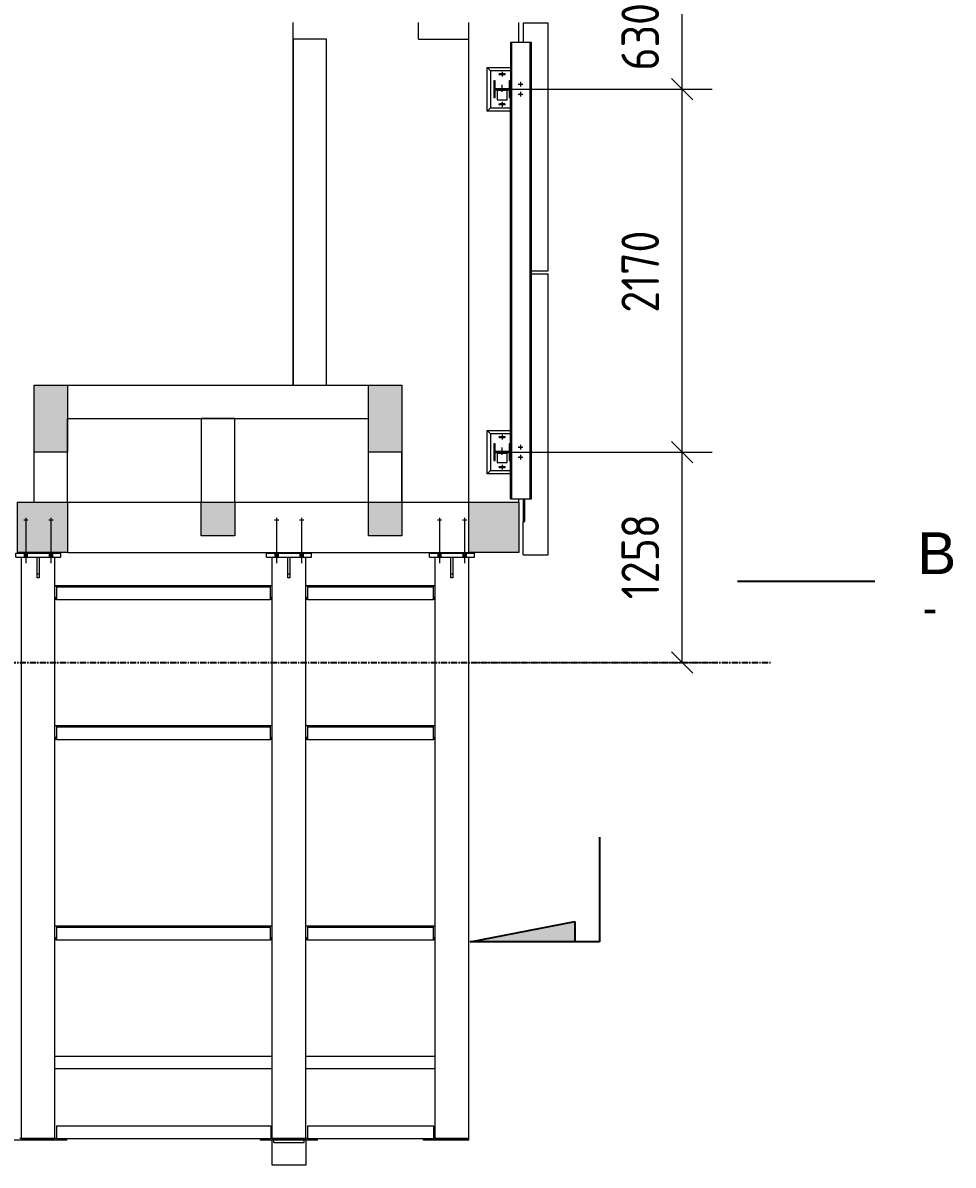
# Model space of a CAD drawing. Header units: millimetres. Extents: x -153298 to 620751, y -313239 to 250031.
# Drawn here: x 42447 to 48013, y -89009 to -82176 of the extents above; entities that cross this region are included whole.
import ezdxf

# ---------------------------------------------------------------- set-up
doc = ezdxf.new("R2010")
doc.units = ezdxf.units.MM
doc.linetypes.add('CENTER', pattern=[2, 1.25, -0.25, 0.25, -0.25])
doc.linetypes.add('XKITLINE00', pattern=[0])
for name, color, linetype in [('000 - EXISTING_COLUMN_MAIN_COLOR_1', 1, 'Continuous'), ('000 - EXISTING_CONCRETE_MAIN_COLOR_1', 1, 'Continuous'), ('000 - EXISTING_PRECAST_MAIN_COLOR_1', 1, 'Continuous'), ('000 - EXISTING_STEEL-STRUCTURE_MAIN_COLOR_1', 1, 'Continuous'), ('000 - EXISTING_STEEL-STRUCTURE_MAIN_COLOR_2', 2, 'Continuous'), ('000 - EXISTING_STEEL-STRUCTURE_MAIN_COLOR_251', 251, 'Continuous')]:
    doc.layers.add(name, color=color, linetype=linetype)
for name, color, linetype, lineweight in [('Bolt', 1, 'Continuous', 0), ('Part', 2, 'Continuous', 0), ('Text', 3, 'Continuous', 0), ('Z-DIMENSIONS', 1, 'Continuous', 0)]:
    doc.layers.add(name, color=color, linetype=linetype, lineweight=lineweight)
doc.styles.add('ISOCPEUR', font='isocpeur.ttf')
doc.styles.add('ROMANS', font='arial.ttf', dxfattribs={"width": 0.85})

# ---------------------------------------------------------------- blocks, each defined once
blk = doc.blocks.new('*A1414')
at = {"layer": 'Part'}
blk.add_hatch(color=256, dxfattribs=at).paths.add_polyline_path([(375.88, 137.384), (375.88, 139.784), (378.28, 139.784), (378.28, 137.384)], flags=17)
blk = doc.blocks.new('*A3333')
at = {"layer": 'Part'}
blk.add_hatch(color=256, dxfattribs=at).paths.add_polyline_path([(371.08, 138.184), (371.08, 139.784), (372.68, 139.784), (372.68, 138.184)], flags=17)
blk = doc.blocks.new('*A3434')
at = {"layer": 'Part'}
blk.add_hatch(color=256, dxfattribs=at).paths.add_polyline_path([(363.08, 138.184), (363.08, 139.784), (364.68, 139.784), (364.68, 138.184)], flags=17)
blk = doc.blocks.new('*A3535')
at = {"layer": 'Part'}
blk.add_hatch(color=256, dxfattribs=at).paths.add_polyline_path([(354.28, 137.384), (354.28, 139.784), (356.68, 139.784), (356.68, 137.384)], flags=17)
blk = doc.blocks.new('*A3737')
at = {"layer": 'Part'}
blk.add_hatch(color=256, dxfattribs=at).paths.add_polyline_path([(355.08, 142.184), (355.08, 145.384), (356.68, 145.384), (356.68, 142.184)], flags=17)
blk = doc.blocks.new('*A3838')
at = {"layer": 'Part'}
blk.add_hatch(color=256, dxfattribs=at).paths.add_polyline_path([(371.08, 142.184), (371.08, 145.384), (372.68, 145.384), (372.68, 142.184)], flags=17)
blk = doc.blocks.new('*A125124')
at = {"layer": '000 - EXISTING_STEEL-STRUCTURE_MAIN_COLOR_1', "linetype": 'XKITLINE00', "lineweight": 0}
for p in [(377.879973, 142.520579), (377.815973, 142.584579)]:
    blk.add_line(p, (377.815973, 142.584579), dxfattribs=at)
blk = doc.blocks.new('*A126125')
at = {"layer": '000 - EXISTING_STEEL-STRUCTURE_MAIN_COLOR_1', "linetype": 'XKITLINE00', "lineweight": 0}
for p in [(377.879973, 159.880585), (377.815973, 159.944585)]:
    blk.add_line(p, (377.815973, 159.944585), dxfattribs=at)
blk = doc.blocks.new('*A260257')
at = {"layer": '000 - EXISTING_CONCRETE_MAIN_COLOR_1', "linetype": 'XKITLINE00', "lineweight": 0}
for p, q in [((356.679981, 139.784021), (363.080165, 139.784021)), ((364.680165, 139.784021), (371.080334, 139.784021)), ((372.680334, 139.784021), (375.879981, 139.784021)), ((356.679981, 137.384021), (375.879981, 137.384021))]:
    blk.add_line(p, q, dxfattribs=at)
blk = doc.blocks.new('*A270267')
at = {"layer": 'Part', "linetype": 'XKITLINE00', "lineweight": 0}
for p, q in [((375.879981, 139.784027), (378.279981, 139.784027)), ((375.879981, 137.384027), (375.879981, 139.784027)), ((378.279981, 139.784027), (378.279981, 137.384027)), ((378.279981, 137.384027), (375.879981, 137.384027))]:
    blk.add_line(p, q, dxfattribs=at)
blk = doc.blocks.new('*A272269')
at = {"layer": '000 - EXISTING_PRECAST_MAIN_COLOR_1', "linetype": 'XKITLINE00', "lineweight": 0}
for p, q in [((379.679993, 150.704027), (378.879973, 150.704027)), ((379.679993, 137.264027), (379.679993, 150.704027)), ((378.479994, 139.944587), (378.479993, 138.864027)), ((378.559993, 138.864027), (378.505965, 139.944587)), ((378.559993, 138.864027), (378.559993, 139.944587)), ((378.479993, 137.264027), (378.479993, 138.864027)), ((378.479993, 138.864027), (378.559993, 138.864027)), ((378.479993, 137.264027), (379.679993, 137.264027))]:
    blk.add_line(p, q, dxfattribs=at)
blk = doc.blocks.new('*A273270')
at = {"layer": '000 - EXISTING_PRECAST_MAIN_COLOR_1', "linetype": 'XKITLINE00', "lineweight": 0}
for p, q in [((379.679993, 162.704027), (378.479993, 162.704027)), ((378.479993, 162.704027), (378.479993, 161.784585)), ((379.679993, 150.864027), (379.679993, 162.704027)), ((378.879973, 150.864027), (379.679993, 150.864027))]:
    blk.add_line(p, q, dxfattribs=at)
blk = doc.blocks.new('*A274271')
at = {"layer": '000 - EXISTING_CONCRETE_MAIN_COLOR_1', "linetype": 'XKITLINE00', "lineweight": 0}
for p, q in [((375.88, 139.784027), (375.88, 162.744025)), ((378.28, 161.784585), (378.28, 162.744025)), ((378.28, 139.784027), (378.28, 139.944587))]:
    blk.add_line(p, q, dxfattribs=at)
blk = doc.blocks.new('*A275272')
at = {"layer": '000 - EXISTING_STEEL-STRUCTURE_MAIN_COLOR_1', "linetype": 'XKITLINE00', "lineweight": 0}
for p, q in [((377.879973, 143.064579), (376.919973, 143.064579)), ((376.919973, 143.064579), (376.919973, 141.304579)), ((376.919973, 141.304579), (377.879973, 141.304579))]:
    blk.add_line(p, q, dxfattribs=at)
blk = doc.blocks.new('*A276273')
at = {"layer": '000 - EXISTING_STEEL-STRUCTURE_MAIN_COLOR_1', "linetype": 'XKITLINE00', "lineweight": 0}
for p, q in [((376.759973, 141.144579), (376.759973, 143.224579)), ((376.759973, 143.224579), (377.879973, 143.224579)), ((376.759973, 143.224579), (376.919973, 143.064579)), ((376.759973, 141.144579), (376.919973, 141.304579)), ((377.879973, 141.144579), (376.759973, 141.144579))]:
    blk.add_line(p, q, dxfattribs=at)
blk = doc.blocks.new('*A277274')
at = {"layer": '000 - EXISTING_STEEL-STRUCTURE_MAIN_COLOR_1', "linetype": 'XKITLINE00', "lineweight": 0}
for p, q in [((377.239947, 142.160579), (377.239947, 141.680579)), ((377.719947, 142.120579), (377.239947, 142.120579)), ((377.719947, 141.680579), (377.719947, 142.160579)), ((377.239947, 141.680579), (377.719947, 141.680579))]:
    blk.add_line(p, q, dxfattribs=at)
blk = doc.blocks.new('*A278275')
at = {"layer": 'Part', "linetype": 'XKITLINE00', "lineweight": 0}
for p, q in [((375.028965, 136.171017), (375.028965, 137.151988)), ((375.124965, 137.151988), (375.124965, 136.171017)), ((375.028965, 136.351988), (375.124965, 136.351988)), ((375.124965, 136.171017), (375.028965, 136.171017))]:
    blk.add_line(p, q, dxfattribs=at)
blk = doc.blocks.new('*A279276')
at = {"layer": 'Part', "linetype": 'XKITLINE00', "lineweight": 0}
for p, q in [((373.996933, 137.151988), (373.996933, 137.351988)), ((373.996933, 137.351988), (376.156933, 137.351988)), ((376.156933, 137.151988), (376.156933, 137.351988)), ((373.996933, 137.151988), (376.156933, 137.151988))]:
    blk.add_line(p, q, dxfattribs=at)
blk = doc.blocks.new('*A280277')
at = {"layer": '000 - EXISTING_STEEL-STRUCTURE_MAIN_COLOR_1', "linetype": 'XKITLINE00', "lineweight": 0}
for p, q in [((377.239947, 159.520585), (377.239947, 159.040585)), ((377.719947, 159.480585), (377.239947, 159.480585)), ((377.719947, 159.040585), (377.719947, 159.520585)), ((377.239947, 159.040585), (377.719947, 159.040585))]:
    blk.add_line(p, q, dxfattribs=at)
blk = doc.blocks.new('*A281278')
at = {"layer": '000 - EXISTING_STEEL-STRUCTURE_MAIN_COLOR_1', "linetype": 'XKITLINE00', "lineweight": 0}
for p, q in [((376.759973, 158.504585), (376.759973, 160.584585)), ((376.759973, 160.584585), (377.879973, 160.584585)), ((376.759973, 160.584585), (376.919973, 160.424585)), ((376.759973, 158.504585), (376.919973, 158.664585)), ((377.879973, 158.504585), (376.759973, 158.504585))]:
    blk.add_line(p, q, dxfattribs=at)
blk = doc.blocks.new('*A282279')
at = {"layer": '000 - EXISTING_STEEL-STRUCTURE_MAIN_COLOR_1', "linetype": 'XKITLINE00', "lineweight": 0}
for p, q in [((377.879973, 160.424585), (376.919973, 160.424585)), ((376.919973, 160.424585), (376.919973, 158.664585)), ((376.919973, 158.664585), (377.879973, 158.664585))]:
    blk.add_line(p, q, dxfattribs=at)
blk = doc.blocks.new('*A294289')
at = {"layer": '000 - EXISTING_STEEL-STRUCTURE_MAIN_COLOR_1'}
for points in [[(377.424, 142.161), (377.424, 142.209), (377.536, 142.209), (377.536, 142.161)], [(377.424, 142.121), (377.424, 142.161), (377.536, 142.161), (377.536, 142.121)]]:
    blk.add_hatch(color=256, dxfattribs=at).paths.add_polyline_path(points, flags=17)
at = {"layer": '000 - EXISTING_STEEL-STRUCTURE_MAIN_COLOR_1', "linetype": 'XKITLINE00', "lineweight": 0}
for p, q in [((377.424, 142.161), (377.424, 142.209)), ((377.424, 142.121), (377.424, 142.161)), ((377.48, 142.057), (377.48, 142.401)), ((377.536, 142.161), (377.536, 142.209)), ((377.536, 142.121), (377.536, 142.161))]:
    blk.add_line(p, q, dxfattribs=at)
blk = doc.blocks.new('*A295290')
at = {"layer": '000 - EXISTING_STEEL-STRUCTURE_MAIN_COLOR_1'}
for points in [[(378.371, 142.48), (378.381, 142.476), (378.391, 142.471), (378.4, 142.464), (378.407, 142.456), (378.412, 142.446), (378.415, 142.436), (378.416, 142.425), (378.415, 142.414), (378.412, 142.403), (378.407, 142.393), (378.4, 142.385), (378.391, 142.378), (378.381, 142.373), (378.371, 142.37), (378.36, 142.369), (378.349, 142.37), (378.339, 142.373), (378.329, 142.378), (378.32, 142.385), (378.313, 142.393), (378.308, 142.403), (378.305, 142.414), (378.304, 142.425), (378.305, 142.436), (378.308, 142.446), (378.313, 142.456), (378.32, 142.464), (378.329, 142.471), (378.339, 142.476), (378.349, 142.48), (378.36, 142.481)], [(378.371, 142), (378.381, 141.996), (378.391, 141.991), (378.4, 141.984), (378.407, 141.976), (378.412, 141.966), (378.415, 141.956), (378.416, 141.945), (378.415, 141.934), (378.412, 141.923), (378.407, 141.913), (378.4, 141.905), (378.391, 141.898), (378.381, 141.893), (378.371, 141.89), (378.36, 141.889), (378.349, 141.89), (378.339, 141.893), (378.329, 141.898), (378.32, 141.905), (378.313, 141.913), (378.308, 141.923), (378.305, 141.934), (378.304, 141.945), (378.305, 141.956), (378.308, 141.966), (378.313, 141.976), (378.32, 141.984), (378.329, 141.991), (378.339, 141.996), (378.349, 142), (378.36, 142.001)]]:
    blk.add_hatch(color=256, dxfattribs=at).paths.add_polyline_path(points, flags=17)
at = {"layer": '000 - EXISTING_STEEL-STRUCTURE_MAIN_COLOR_1', "linetype": 'XKITLINE00', "lineweight": 0}
for p, q in [((378.248, 142.425), (378.472, 142.425)), ((378.36, 142.537), (378.36, 142.313)), ((378.248, 141.945), (378.472, 141.945)), ((378.36, 142.057), (378.36, 141.833))]:
    blk.add_line(p, q, dxfattribs=at)
blk = doc.blocks.new('*A296291')
at = {"layer": '000 - EXISTING_STEEL-STRUCTURE_MAIN_COLOR_1'}
for points in [[(377.304, 142.905), (377.308, 142.926), (377.32, 142.944), (377.339, 142.956), (377.36, 142.961), (377.6, 142.961), (377.621, 142.956), (377.64, 142.944), (377.652, 142.926), (377.656, 142.905), (377.652, 142.883), (377.64, 142.865), (377.621, 142.853), (377.6, 142.849), (377.36, 142.849), (377.339, 142.853), (377.32, 142.865), (377.308, 142.883)], [(377.32, 141.504), (377.339, 141.516), (377.36, 141.521), (377.6, 141.521), (377.621, 141.516), (377.64, 141.504), (377.652, 141.486), (377.656, 141.465), (377.652, 141.443), (377.64, 141.425), (377.621, 141.413), (377.6, 141.409), (377.36, 141.409), (377.339, 141.413), (377.32, 141.425), (377.308, 141.443), (377.304, 141.465), (377.308, 141.486)]]:
    blk.add_hatch(color=256, dxfattribs=at).paths.add_polyline_path(points, flags=17)
at = {"layer": '000 - EXISTING_STEEL-STRUCTURE_MAIN_COLOR_1', "linetype": 'XKITLINE00', "lineweight": 0}
for p, q in [((377.592, 142.905), (377.368, 142.905)), ((377.48, 143.017), (377.48, 142.793)), ((377.48, 141.577), (377.48, 141.353)), ((377.592, 141.465), (377.368, 141.465))]:
    blk.add_line(p, q, dxfattribs=at)
blk = doc.blocks.new('*A297292')
at = {"layer": 'Bolt'}
for points in [[(374.401, 138.904), (374.401, 138.952), (374.553, 138.952), (374.553, 138.904)], [(374.401, 138.904), (374.401, 138.952), (374.553, 138.952), (374.553, 138.904)], [(374.401, 138.904), (374.401, 138.952), (374.553, 138.952), (374.553, 138.904)], [(375.601, 138.904), (375.601, 138.952), (375.753, 138.952), (375.753, 138.904)], [(375.601, 138.904), (375.601, 138.952), (375.753, 138.952), (375.753, 138.904)], [(375.601, 138.904), (375.601, 138.952), (375.753, 138.952), (375.753, 138.904)], [(374.401, 137.152), (374.401, 137.352), (374.553, 137.352), (374.553, 137.152)], [(374.401, 137.152), (374.401, 137.352), (374.553, 137.352), (374.553, 137.152)], [(374.401, 137.152), (374.401, 137.352), (374.553, 137.352), (374.553, 137.152)], [(375.601, 137.152), (375.601, 137.352), (375.753, 137.352), (375.753, 137.152)], [(375.601, 137.152), (375.601, 137.352), (375.753, 137.352), (375.753, 137.152)], [(375.601, 137.152), (375.601, 137.352), (375.753, 137.352), (375.753, 137.152)]]:
    blk.add_hatch(color=256, dxfattribs=at).paths.add_polyline_path(points, flags=17)
at = {"layer": 'Bolt', "linetype": 'XKITLINE00', "lineweight": 0}
for p, q in [((374.401, 138.952), (374.401, 138.904)), ((374.401, 138.952), (374.401, 138.904)), ((374.401, 138.952), (374.401, 138.904)), ((374.477, 139.036), (374.477, 136.872)), ((374.477, 139.036), (374.477, 136.872)), ((374.477, 139.036), (374.477, 136.872)), ((374.553, 138.952), (374.553, 138.904)), ((374.553, 138.952), (374.553, 138.904)), ((374.553, 138.952), (374.553, 138.904)), ((375.601, 138.952), (375.601, 138.904)), ((375.601, 138.952), (375.601, 138.904)), ((375.601, 138.952), (375.601, 138.904)), ((375.677, 139.036), (375.677, 136.872)), ((375.677, 139.036), (375.677, 136.872)), ((375.677, 139.036), (375.677, 136.872)), ((375.753, 138.952), (375.753, 138.904)), ((375.753, 138.952), (375.753, 138.904)), ((375.753, 138.952), (375.753, 138.904)), ((374.401, 137.352), (374.401, 137.152)), ((374.401, 137.352), (374.401, 137.152)), ((374.401, 137.352), (374.401, 137.152)), ((374.553, 137.352), (374.553, 137.152)), ((374.553, 137.352), (374.553, 137.152)), ((374.553, 137.352), (374.553, 137.152)), ((375.601, 137.352), (375.601, 137.152)), ((375.601, 137.352), (375.601, 137.152)), ((375.601, 137.352), (375.601, 137.152)), ((375.753, 137.352), (375.753, 137.152)), ((375.753, 137.352), (375.753, 137.152)), ((375.753, 137.352), (375.753, 137.152))]:
    blk.add_line(p, q, dxfattribs=at)
blk = doc.blocks.new('*A298293')
at = {"layer": '000 - EXISTING_STEEL-STRUCTURE_MAIN_COLOR_1'}
for points in [[(377.32, 160.304), (377.339, 160.316), (377.36, 160.321), (377.6, 160.321), (377.621, 160.316), (377.64, 160.304), (377.652, 160.286), (377.656, 160.265), (377.652, 160.243), (377.64, 160.225), (377.621, 160.213), (377.6, 160.209), (377.36, 160.209), (377.339, 160.213), (377.32, 160.225), (377.308, 160.243), (377.304, 160.265), (377.308, 160.286)], [(377.32, 158.864), (377.339, 158.876), (377.36, 158.881), (377.6, 158.881), (377.621, 158.876), (377.64, 158.864), (377.652, 158.846), (377.656, 158.825), (377.652, 158.803), (377.64, 158.785), (377.621, 158.773), (377.6, 158.769), (377.36, 158.769), (377.339, 158.773), (377.32, 158.785), (377.308, 158.803), (377.304, 158.825), (377.308, 158.846)]]:
    blk.add_hatch(color=256, dxfattribs=at).paths.add_polyline_path(points, flags=17)
at = {"layer": '000 - EXISTING_STEEL-STRUCTURE_MAIN_COLOR_1', "linetype": 'XKITLINE00', "lineweight": 0}
for p, q in [((377.592, 160.265), (377.368, 160.265)), ((377.48, 160.377), (377.48, 160.153)), ((377.592, 158.825), (377.368, 158.825)), ((377.48, 158.937), (377.48, 158.713))]:
    blk.add_line(p, q, dxfattribs=at)
blk = doc.blocks.new('*A299294')
at = {"layer": '000 - EXISTING_STEEL-STRUCTURE_MAIN_COLOR_1'}
for points in [[(377.424, 159.521), (377.424, 159.569), (377.536, 159.569), (377.536, 159.521)], [(377.424, 159.481), (377.424, 159.521), (377.536, 159.521), (377.536, 159.481)]]:
    blk.add_hatch(color=256, dxfattribs=at).paths.add_polyline_path(points, flags=17)
at = {"layer": '000 - EXISTING_STEEL-STRUCTURE_MAIN_COLOR_1', "linetype": 'XKITLINE00', "lineweight": 0}
for p, q in [((377.48, 159.417), (377.48, 159.761)), ((377.424, 159.521), (377.424, 159.569)), ((377.424, 159.481), (377.424, 159.521)), ((377.536, 159.521), (377.536, 159.569)), ((377.536, 159.481), (377.536, 159.521))]:
    blk.add_line(p, q, dxfattribs=at)
blk = doc.blocks.new('*A300295')
at = {"layer": '000 - EXISTING_STEEL-STRUCTURE_MAIN_COLOR_1'}
for points in [[(378.371, 159.84), (378.381, 159.836), (378.391, 159.831), (378.4, 159.824), (378.407, 159.816), (378.412, 159.806), (378.415, 159.796), (378.416, 159.785), (378.415, 159.774), (378.412, 159.763), (378.407, 159.753), (378.4, 159.745), (378.391, 159.738), (378.381, 159.733), (378.371, 159.73), (378.36, 159.729), (378.349, 159.73), (378.339, 159.733), (378.329, 159.738), (378.32, 159.745), (378.313, 159.753), (378.308, 159.763), (378.305, 159.774), (378.304, 159.785), (378.305, 159.796), (378.308, 159.806), (378.313, 159.816), (378.32, 159.824), (378.329, 159.831), (378.339, 159.836), (378.349, 159.84), (378.36, 159.841)], [(378.371, 159.36), (378.381, 159.356), (378.391, 159.351), (378.4, 159.344), (378.407, 159.336), (378.412, 159.326), (378.415, 159.316), (378.416, 159.305), (378.415, 159.294), (378.412, 159.283), (378.407, 159.273), (378.4, 159.265), (378.391, 159.258), (378.381, 159.253), (378.371, 159.25), (378.36, 159.249), (378.349, 159.25), (378.339, 159.253), (378.329, 159.258), (378.32, 159.265), (378.313, 159.273), (378.308, 159.283), (378.305, 159.294), (378.304, 159.305), (378.305, 159.316), (378.308, 159.326), (378.313, 159.336), (378.32, 159.344), (378.329, 159.351), (378.339, 159.356), (378.349, 159.36), (378.36, 159.361)]]:
    blk.add_hatch(color=256, dxfattribs=at).paths.add_polyline_path(points, flags=17)
at = {"layer": '000 - EXISTING_STEEL-STRUCTURE_MAIN_COLOR_1', "linetype": 'XKITLINE00', "lineweight": 0}
for p, q in [((378.248, 159.785), (378.472, 159.785)), ((378.36, 159.897), (378.36, 159.673)), ((378.248, 159.305), (378.472, 159.305)), ((378.36, 159.417), (378.36, 159.193))]:
    blk.add_line(p, q, dxfattribs=at)
blk = doc.blocks.new('*A839825')
at = {"layer": '000 - EXISTING_STEEL-STRUCTURE_MAIN_COLOR_1', "linetype": 'XKITLINE00', "lineweight": 0}
for p, q in [((377.143973, 142.584579), (377.079973, 142.584579)), ((377.079973, 142.584579), (377.079973, 141.784579)), ((377.143973, 142.208579), (377.143973, 142.584579)), ((377.815973, 142.208579), (377.143973, 142.208579)), ((377.143973, 141.784579), (377.143973, 142.160579)), ((377.143973, 142.160579), (377.815973, 142.160579)), ((377.879973, 142.584579), (377.815973, 142.584579)), ((377.815973, 142.584579), (377.815973, 142.208579)), ((377.815973, 142.160579), (377.815973, 141.784579)), ((377.879973, 141.784579), (377.879973, 142.584579)), ((377.079973, 141.784579), (377.143973, 141.784579)), ((377.815973, 141.784579), (377.879973, 141.784579))]:
    blk.add_line(p, q, dxfattribs=at)
blk = doc.blocks.new('*A840826')
at = {"layer": '000 - EXISTING_STEEL-STRUCTURE_MAIN_COLOR_2', "linetype": 'XKITLINE00', "lineweight": 0}
for p, q in [((378.879973, 161.784585), (377.879973, 161.784585)), ((377.879973, 161.784585), (377.879973, 159.944585)), ((377.943973, 139.944587), (377.943973, 161.784585)), ((378.815973, 139.944587), (378.815973, 161.784585)), ((378.879973, 139.944587), (378.879973, 161.784585)), ((377.879973, 142.584579), (377.879973, 159.144585)), ((377.879973, 139.944587), (377.879973, 141.784579)), ((377.879973, 139.944587), (378.879973, 139.944587))]:
    blk.add_line(p, q, dxfattribs=at)
blk = doc.blocks.new('*A841827')
at = {"layer": '000 - EXISTING_STEEL-STRUCTURE_MAIN_COLOR_1', "linetype": 'XKITLINE00', "lineweight": 0}
for p, q in [((377.143973, 159.944585), (377.079973, 159.944585)), ((377.079973, 159.944585), (377.079973, 159.144585)), ((377.143973, 159.568585), (377.143973, 159.944585)), ((377.879973, 159.944585), (377.815973, 159.944585)), ((377.815973, 159.944585), (377.815973, 159.568585)), ((377.879973, 159.144585), (377.879973, 159.944585)), ((377.079973, 159.144585), (377.143973, 159.144585)), ((377.815973, 159.568585), (377.143973, 159.568585)), ((377.143973, 159.144585), (377.143973, 159.520585)), ((377.143973, 159.520585), (377.815973, 159.520585)), ((377.815973, 159.520585), (377.815973, 159.144585)), ((377.815973, 159.144585), (377.879973, 159.144585))]:
    blk.add_line(p, q, dxfattribs=at)
blk = doc.blocks.new('*A843829')
at = {"layer": 'Part', "linetype": 'XKITLINE00', "lineweight": 0}
for p, q in [((371.080334, 139.784042), (372.680334, 139.784042)), ((371.080334, 138.184042), (371.080334, 139.784042)), ((372.680334, 139.784042), (372.680334, 138.184042)), ((372.680334, 138.184042), (371.080334, 138.184042))]:
    blk.add_line(p, q, dxfattribs=at)
blk = doc.blocks.new('*A844830')
at = {"layer": 'Part', "linetype": 'XKITLINE00', "lineweight": 0}
for p, q in [((363.080165, 139.784042), (364.680165, 139.784042)), ((363.080165, 138.184042), (363.080165, 139.784042)), ((364.680165, 139.784042), (364.680165, 138.184042)), ((364.680165, 138.184042), (363.080165, 138.184042))]:
    blk.add_line(p, q, dxfattribs=at)
blk = doc.blocks.new('*A845831')
at = {"layer": 'Part', "linetype": 'XKITLINE00', "lineweight": 0}
for p, q in [((354.279981, 139.784027), (356.679981, 139.784027)), ((354.279981, 137.384027), (354.279981, 139.784027)), ((356.679981, 139.784027), (356.679981, 137.384027)), ((356.679981, 137.384027), (354.279981, 137.384027))]:
    blk.add_line(p, q, dxfattribs=at)
blk = doc.blocks.new('*A847833')
at = {"layer": '000 - EXISTING_CONCRETE_MAIN_COLOR_1', "linetype": 'XKITLINE00', "lineweight": 0}
for p, q in [((369.07928, 161.943759), (367.47928, 161.943759)), ((367.47928, 161.943759), (367.47928, 145.384964)), ((369.07928, 145.385085), (369.07928, 161.943759))]:
    blk.add_line(p, q, dxfattribs=at)
blk = doc.blocks.new('*A848834')
at = {"layer": '000 - EXISTING_CONCRETE_MAIN_COLOR_1', "linetype": 'XKITLINE00', "lineweight": 0}
for p, q in [((367.479592, 164.344502), (373.48, 164.344502)), ((367.479592, 164.344025), (367.479592, 164.344502)), ((367.479592, 145.384964), (367.479592, 162.744025)), ((373.48, 161.944025), (373.48, 162.744025)), ((373.48, 161.944025), (375.88, 161.944025)), ((378.28, 161.944025), (378.28042, 161.944025)), ((378.280417, 161.784585), (378.28042, 161.944025)), ((372.680152, 145.384), (372.680334, 145.384)), ((372.680334, 145.384), (372.680334, 139.784027))]:
    blk.add_line(p, q, dxfattribs=at)
blk = doc.blocks.new('*A856842')
at = {"layer": '000 - EXISTING_CONCRETE_MAIN_COLOR_1', "linetype": 'XKITLINE00', "lineweight": 0}
for p, q in [((355.079969, 145.384027), (372.680089, 145.385357)), ((372.680089, 145.385357), (372.680089, 145.384)), ((356.68, 143.784148), (371.080152, 143.785236))]:
    blk.add_line(p, q, dxfattribs=at)
blk = doc.blocks.new('*A857843')
at = {"layer": 'Part', "linetype": 'XKITLINE00', "lineweight": 0}
for p, q in [((354.199973, 137.151988), (354.199973, 137.351988)), ((354.199973, 137.351988), (356.359973, 137.351988)), ((356.359973, 137.151988), (356.359973, 137.351988)), ((354.199973, 137.151988), (356.359973, 137.151988))]:
    blk.add_line(p, q, dxfattribs=at)
blk = doc.blocks.new('*A858844')
at = {"layer": 'Part', "linetype": 'XKITLINE00', "lineweight": 0}
for p, q in [((355.232005, 136.171017), (355.232005, 137.151988)), ((355.328005, 137.151988), (355.328005, 136.171017)), ((355.232005, 136.351988), (355.328005, 136.351988)), ((355.328005, 136.171017), (355.232005, 136.171017))]:
    blk.add_line(p, q, dxfattribs=at)
blk = doc.blocks.new('*A859845')
at = {"layer": 'Part', "linetype": 'XKITLINE00', "lineweight": 0}
for p, q in [((367.232005, 136.171017), (367.232005, 137.151988)), ((367.328005, 137.151988), (367.328005, 136.171017)), ((367.232005, 136.351988), (367.328005, 136.351988)), ((367.328005, 136.171017), (367.232005, 136.171017))]:
    blk.add_line(p, q, dxfattribs=at)
blk = doc.blocks.new('*A860846')
at = {"layer": 'Part', "linetype": 'XKITLINE00', "lineweight": 0}
for p, q in [((366.199973, 137.151988), (366.199973, 137.351988)), ((366.199973, 137.351988), (368.359973, 137.351988)), ((368.359973, 137.151988), (368.359973, 137.351988)), ((366.199973, 137.151988), (368.359973, 137.151988))]:
    blk.add_line(p, q, dxfattribs=at)
blk = doc.blocks.new('*A861847')
at = {"layer": '000 - EXISTING_CONCRETE_MAIN_COLOR_1', "linetype": 'XKITLINE00', "lineweight": 0}
for p, q in [((356.680334, 139.784042), (356.68003, 143.784173)), ((355.080334, 139.784027), (355.080152, 142.184))]:
    blk.add_line(p, q, dxfattribs=at)
blk = doc.blocks.new('*A862848')
at = {"layer": '000 - EXISTING_CONCRETE_MAIN_COLOR_1', "linetype": 'XKITLINE00', "lineweight": 0}
for p, q in [((371.080334, 139.784042), (371.080152, 142.184)), ((372.680334, 139.784042), (372.680152, 142.184))]:
    blk.add_line(p, q, dxfattribs=at)
blk = doc.blocks.new('*A863849')
at = {"layer": '000 - EXISTING_CONCRETE_MAIN_COLOR_1', "linetype": 'XKITLINE00', "lineweight": 0}
for p, q in [((364.68003, 143.784173), (363.08003, 143.784052)), ((363.08003, 143.784052), (363.080334, 139.784042)), ((364.680334, 139.784042), (364.68003, 143.784173))]:
    blk.add_line(p, q, dxfattribs=at)
blk = doc.blocks.new('*A880865')
at = {"layer": '000 - EXISTING_STEEL-STRUCTURE_MAIN_COLOR_251', "linetype": 'XKITLINE00', "lineweight": 0}
for p, q in [((356.080005, 113.28328), (366.480005, 113.28328)), ((356.080005, 112.68328), (366.480005, 112.68328))]:
    blk.add_line(p, q, dxfattribs=at)
blk = doc.blocks.new('*A881866')
at = {"layer": '000 - EXISTING_STEEL-STRUCTURE_MAIN_COLOR_251', "linetype": 'XKITLINE00', "lineweight": 0}
for p, q in [((356.160005, 109.944), (356.160005, 109.344)), ((356.160005, 109.944), (366.403045, 109.944)), ((366.403045, 109.944), (366.403045, 109.344)), ((356.160005, 109.344), (366.403045, 109.344))]:
    blk.add_line(p, q, dxfattribs=at)
blk = doc.blocks.new('*A882867')
at = {"layer": '000 - EXISTING_STEEL-STRUCTURE_MAIN_COLOR_251', "linetype": 'XKITLINE00', "lineweight": 0}
for p, q in [((368.080005, 113.28328), (374.279995, 113.28328)), ((368.080005, 112.68328), (374.279995, 112.68328))]:
    blk.add_line(p, q, dxfattribs=at)
blk = doc.blocks.new('*A883868')
at = {"layer": '000 - EXISTING_STEEL-STRUCTURE_MAIN_COLOR_251', "linetype": 'XKITLINE00', "lineweight": 0}
for p, q in [((368.160005, 109.944), (368.160005, 109.344)), ((368.160005, 109.944), (374.203045, 109.944)), ((374.203045, 109.944), (374.203045, 109.344)), ((368.160005, 109.344), (374.203045, 109.344))]:
    blk.add_line(p, q, dxfattribs=at)
blk = doc.blocks.new('*A887872')
at = {"layer": '000 - EXISTING_STEEL-STRUCTURE_MAIN_COLOR_251', "linetype": 'XKITLINE00', "lineweight": 0}
for p, q in [((356.080005, 135.794399), (366.480005, 135.794399)), ((356.080005, 135.790212), (366.480005, 135.790212)), ((366.400005, 135.735782), (356.160005, 135.735782)), ((356.160005, 135.735782), (356.160005, 135.731595)), ((356.160005, 135.731595), (366.400005, 135.731595)), ((356.160005, 135.731595), (356.160005, 135.132418)), ((366.400005, 135.731595), (366.400005, 135.735782)), ((366.400005, 135.132418), (366.400005, 135.731595)), ((356.080005, 135.242963), (356.160005, 135.242963)), ((356.080005, 135.194814), (356.160005, 135.194814)), ((356.080005, 135.142885), (356.160005, 135.142885)), ((356.160005, 135.132418), (366.400005, 135.132418)), ((366.400005, 135.242963), (366.480005, 135.242963)), ((366.400005, 135.194814), (366.480005, 135.194814)), ((366.400005, 135.142885), (366.480005, 135.142885))]:
    blk.add_line(p, q, dxfattribs=at)
blk = doc.blocks.new('*A888873')
at = {"layer": '000 - EXISTING_STEEL-STRUCTURE_MAIN_COLOR_251', "linetype": 'XKITLINE00', "lineweight": 0}
for p, q in [((368.080005, 135.794399), (374.279995, 135.794399)), ((368.080005, 135.790212), (374.279995, 135.790212)), ((374.200005, 135.735782), (368.160005, 135.735782)), ((368.160005, 135.735782), (368.160005, 135.731595)), ((368.160005, 135.731595), (374.200005, 135.731595)), ((368.160005, 135.731595), (368.160005, 135.132418)), ((374.200005, 135.731595), (374.200005, 135.735782)), ((374.200005, 135.132418), (374.200005, 135.731595)), ((368.080005, 135.242963), (368.160005, 135.242963)), ((368.080005, 135.194814), (368.160005, 135.194814)), ((368.080005, 135.142885), (368.160005, 135.142885)), ((368.160005, 135.132418), (374.200005, 135.132418)), ((374.200005, 135.242963), (374.279995, 135.242963)), ((374.200005, 135.194814), (374.279995, 135.194814)), ((374.200005, 135.142885), (374.279995, 135.142885))]:
    blk.add_line(p, q, dxfattribs=at)
blk = doc.blocks.new('*A889874')
at = {"layer": 'Part', "linetype": 'XKITLINE00', "lineweight": 0}
for p, q in [((355.08, 145.384), (356.68, 145.384)), ((355.08, 142.184), (355.08, 145.384)), ((356.68, 145.384), (356.68, 142.184)), ((356.68, 142.184), (355.08, 142.184))]:
    blk.add_line(p, q, dxfattribs=at)
blk = doc.blocks.new('*A890875')
at = {"layer": 'Part', "linetype": 'XKITLINE00', "lineweight": 0}
for p, q in [((371.080152, 145.384), (372.680152, 145.384)), ((371.080152, 142.184), (371.080152, 145.384)), ((372.680152, 145.384), (372.680152, 142.184)), ((372.680152, 142.184), (371.080152, 142.184))]:
    blk.add_line(p, q, dxfattribs=at)
blk = doc.blocks.new('*A898883')
at = {"layer": '000 - EXISTING_STEEL-STRUCTURE_MAIN_COLOR_1', "linetype": 'XKITLINE00', "lineweight": 0}
for p, q in [((354.480005, 109.344), (354.480005, 137.151988)), ((356.080005, 109.344), (356.080005, 137.151988)), ((354.480005, 109.344), (356.080005, 109.344))]:
    blk.add_line(p, q, dxfattribs=at)
blk = doc.blocks.new('*A899884')
at = {"layer": '000 - EXISTING_STEEL-STRUCTURE_MAIN_COLOR_1', "linetype": 'XKITLINE00', "lineweight": 0}
for p, q in [((366.480005, 109.344), (366.480005, 137.151988)), ((368.080005, 109.344), (368.080005, 137.151988)), ((366.480005, 109.344), (368.080005, 109.344))]:
    blk.add_line(p, q, dxfattribs=at)
blk = doc.blocks.new('*A900885')
at = {"layer": '000 - EXISTING_STEEL-STRUCTURE_MAIN_COLOR_1', "linetype": 'XKITLINE00', "lineweight": 0}
for p, q in [((353.920005, 109.264), (353.920005, 109.344)), ((356.160005, 109.344), (354.403045, 109.344)), ((354.480005, 109.344), (354.480005, 109.264)), ((356.080005, 109.264), (356.080005, 109.344)), ((356.640005, 109.264), (356.640005, 109.344)), ((356.640005, 109.264), (353.920005, 109.264))]:
    blk.add_line(p, q, dxfattribs=at)
blk = doc.blocks.new('*A901886')
at = {"layer": '000 - EXISTING_STEEL-STRUCTURE_MAIN_COLOR_1', "linetype": 'XKITLINE00', "lineweight": 0}
for p, q in [((365.920005, 109.264), (365.920005, 109.344)), ((368.160005, 109.344), (366.403045, 109.344)), ((366.480005, 109.344), (366.480005, 109.264)), ((368.080005, 109.264), (368.080005, 109.344)), ((368.640005, 109.264), (368.640005, 109.344)), ((368.640005, 109.264), (365.920005, 109.264))]:
    blk.add_line(p, q, dxfattribs=at)
blk = doc.blocks.new('*A902887')
at = {"layer": '000 - EXISTING_COLUMN_MAIN_COLOR_1', "linetype": 'XKITLINE00', "lineweight": 0}
for p, q in [((366.480029, 108.064002), (366.480029, 109.264)), ((368.080029, 109.264), (368.080029, 108.064002)), ((368.080029, 108.064002), (366.480029, 108.064002))]:
    blk.add_line(p, q, dxfattribs=at)
blk = doc.blocks.new('*A903888')
at = {"layer": '000 - EXISTING_STEEL-STRUCTURE_MAIN_COLOR_1', "linetype": 'XKITLINE00', "lineweight": 0}
for p, q in [((373.720005, 109.264), (373.720005, 109.344)), ((374.203045, 109.344), (375.880005, 109.344)), ((374.280005, 109.264), (374.280005, 109.344)), ((375.880005, 109.264), (375.880005, 109.344)), ((375.880005, 109.264), (373.720005, 109.264))]:
    blk.add_line(p, q, dxfattribs=at)
blk = doc.blocks.new('*A904889')
at = {"layer": '000 - EXISTING_STEEL-STRUCTURE_MAIN_COLOR_1', "linetype": 'XKITLINE00', "lineweight": 0}
for p, q in [((366.560005, 109.14398), (366.560005, 109.264)), ((366.560005, 109.14398), (368.000005, 109.143981)), ((368.000005, 109.143981), (368.000005, 109.264))]:
    blk.add_line(p, q, dxfattribs=at)
blk = doc.blocks.new('*A905890')
at = {"layer": '000 - EXISTING_STEEL-STRUCTURE_MAIN_COLOR_1', "linetype": 'XKITLINE00', "lineweight": 0}
for p, q in [((374.279995, 109.344), (374.279995, 137.151988)), ((375.879995, 109.344), (375.879995, 137.151988)), ((375.879995, 109.344), (374.279995, 109.344))]:
    blk.add_line(p, q, dxfattribs=at)
blk = doc.blocks.new('*A917902')
at = {"layer": 'Bolt'}
for points in [[(354.756, 138.952), (354.756, 138.904), (354.604, 138.904), (354.604, 138.952)], [(354.756, 138.952), (354.756, 138.904), (354.604, 138.904), (354.604, 138.952)], [(354.756, 138.952), (354.756, 138.904), (354.604, 138.904), (354.604, 138.952)], [(355.956, 138.952), (355.956, 138.904), (355.804, 138.904), (355.804, 138.952)], [(355.956, 138.952), (355.956, 138.904), (355.804, 138.904), (355.804, 138.952)], [(355.956, 138.952), (355.956, 138.904), (355.804, 138.904), (355.804, 138.952)], [(354.756, 137.352), (354.756, 137.152), (354.604, 137.152), (354.604, 137.352)], [(354.756, 137.352), (354.756, 137.152), (354.604, 137.152), (354.604, 137.352)], [(354.756, 137.352), (354.756, 137.152), (354.604, 137.152), (354.604, 137.352)], [(355.956, 137.352), (355.956, 137.152), (355.804, 137.152), (355.804, 137.352)], [(355.956, 137.352), (355.956, 137.152), (355.804, 137.152), (355.804, 137.352)], [(355.956, 137.352), (355.956, 137.152), (355.804, 137.152), (355.804, 137.352)]]:
    blk.add_hatch(color=256, dxfattribs=at).paths.add_polyline_path(points, flags=17)
at = {"layer": 'Bolt', "linetype": 'XKITLINE00', "lineweight": 0}
for p, q in [((354.604, 138.952), (354.604, 138.904)), ((354.604, 138.952), (354.604, 138.904)), ((354.604, 138.952), (354.604, 138.904)), ((354.68, 139.036), (354.68, 136.872)), ((354.68, 139.036), (354.68, 136.872)), ((354.68, 139.036), (354.68, 136.872)), ((354.756, 138.952), (354.756, 138.904)), ((354.756, 138.952), (354.756, 138.904)), ((354.756, 138.952), (354.756, 138.904)), ((355.804, 138.952), (355.804, 138.904)), ((355.804, 138.952), (355.804, 138.904)), ((355.804, 138.952), (355.804, 138.904)), ((355.88, 139.036), (355.88, 136.872)), ((355.88, 139.036), (355.88, 136.872)), ((355.88, 139.036), (355.88, 136.872)), ((355.956, 138.952), (355.956, 138.904)), ((355.956, 138.952), (355.956, 138.904)), ((355.956, 138.952), (355.956, 138.904)), ((354.604, 137.352), (354.604, 137.152)), ((354.604, 137.352), (354.604, 137.152)), ((354.604, 137.352), (354.604, 137.152)), ((354.756, 137.352), (354.756, 137.152)), ((354.756, 137.352), (354.756, 137.152)), ((354.756, 137.352), (354.756, 137.152)), ((355.804, 137.352), (355.804, 137.152)), ((355.804, 137.352), (355.804, 137.152)), ((355.804, 137.352), (355.804, 137.152)), ((355.956, 137.352), (355.956, 137.152)), ((355.956, 137.352), (355.956, 137.152)), ((355.956, 137.352), (355.956, 137.152))]:
    blk.add_line(p, q, dxfattribs=at)
blk = doc.blocks.new('*A921906')
at = {"layer": 'Bolt'}
for points in [[(366.604, 138.904), (366.604, 138.952), (366.756, 138.952), (366.756, 138.904)], [(366.604, 138.904), (366.604, 138.952), (366.756, 138.952), (366.756, 138.904)], [(366.604, 138.904), (366.604, 138.952), (366.756, 138.952), (366.756, 138.904)], [(367.804, 138.904), (367.804, 138.952), (367.956, 138.952), (367.956, 138.904)], [(367.804, 138.904), (367.804, 138.952), (367.956, 138.952), (367.956, 138.904)], [(367.804, 138.904), (367.804, 138.952), (367.956, 138.952), (367.956, 138.904)], [(366.604, 137.152), (366.604, 137.352), (366.756, 137.352), (366.756, 137.152)], [(366.604, 137.152), (366.604, 137.352), (366.756, 137.352), (366.756, 137.152)], [(366.604, 137.152), (366.604, 137.352), (366.756, 137.352), (366.756, 137.152)], [(367.804, 137.152), (367.804, 137.352), (367.956, 137.352), (367.956, 137.152)], [(367.804, 137.152), (367.804, 137.352), (367.956, 137.352), (367.956, 137.152)], [(367.804, 137.152), (367.804, 137.352), (367.956, 137.352), (367.956, 137.152)]]:
    blk.add_hatch(color=256, dxfattribs=at).paths.add_polyline_path(points, flags=17)
at = {"layer": 'Bolt', "linetype": 'XKITLINE00', "lineweight": 0}
for p, q in [((366.604, 138.952), (366.604, 138.904)), ((366.604, 138.952), (366.604, 138.904)), ((366.604, 138.952), (366.604, 138.904)), ((366.68, 139.036), (366.68, 136.872)), ((366.68, 139.036), (366.68, 136.872)), ((366.68, 139.036), (366.68, 136.872)), ((366.756, 138.952), (366.756, 138.904)), ((366.756, 138.952), (366.756, 138.904)), ((366.756, 138.952), (366.756, 138.904)), ((367.804, 138.952), (367.804, 138.904)), ((367.804, 138.952), (367.804, 138.904)), ((367.804, 138.952), (367.804, 138.904)), ((367.88, 139.036), (367.88, 136.872)), ((367.88, 139.036), (367.88, 136.872)), ((367.88, 139.036), (367.88, 136.872)), ((367.956, 138.952), (367.956, 138.904)), ((367.956, 138.952), (367.956, 138.904)), ((367.956, 138.952), (367.956, 138.904)), ((366.604, 137.352), (366.604, 137.152)), ((366.604, 137.352), (366.604, 137.152)), ((366.604, 137.352), (366.604, 137.152)), ((366.756, 137.352), (366.756, 137.152)), ((366.756, 137.352), (366.756, 137.152)), ((366.756, 137.352), (366.756, 137.152)), ((367.804, 137.352), (367.804, 137.152)), ((367.804, 137.352), (367.804, 137.152)), ((367.804, 137.352), (367.804, 137.152)), ((367.956, 137.352), (367.956, 137.152)), ((367.956, 137.352), (367.956, 137.152)), ((367.956, 137.352), (367.956, 137.152))]:
    blk.add_line(p, q, dxfattribs=at)
blk = doc.blocks.new('*A926911')
at = {"layer": '000 - EXISTING_STEEL-STRUCTURE_MAIN_COLOR_251', "linetype": 'XKITLINE00', "lineweight": 0}
for p, q in [((356.080005, 119.512941), (366.480005, 119.512941)), ((356.080005, 119.508754), (366.480005, 119.508754)), ((366.400005, 119.454324), (356.160005, 119.454324)), ((356.160005, 119.454324), (356.160005, 119.450138)), ((356.160005, 119.450138), (366.400005, 119.450138)), ((356.160005, 119.450138), (356.160005, 118.85096)), ((366.400005, 119.450138), (366.400005, 119.454324)), ((366.400005, 118.85096), (366.400005, 119.450138)), ((356.080005, 118.961505), (356.160005, 118.961505)), ((356.080005, 118.913356), (356.160005, 118.913356)), ((356.080005, 118.861427), (356.160005, 118.861427)), ((356.160005, 118.85096), (366.400005, 118.85096)), ((366.400005, 118.961505), (366.480005, 118.961505)), ((366.400005, 118.913356), (366.480005, 118.913356)), ((366.400005, 118.861427), (366.480005, 118.861427))]:
    blk.add_line(p, q, dxfattribs=at)
blk = doc.blocks.new('*A927912')
at = {"layer": '000 - EXISTING_STEEL-STRUCTURE_MAIN_COLOR_251', "linetype": 'XKITLINE00', "lineweight": 0}
for p, q in [((368.080005, 119.512941), (374.279995, 119.512941)), ((368.080005, 119.508754), (374.279995, 119.508754)), ((374.200005, 119.454324), (368.160005, 119.454324)), ((368.160005, 119.454324), (368.160005, 119.450138)), ((368.160005, 119.450138), (374.200005, 119.450138)), ((368.160005, 119.450138), (368.160005, 118.85096)), ((374.200005, 119.450138), (374.200005, 119.454324)), ((374.200005, 118.85096), (374.200005, 119.450138)), ((368.080005, 118.961505), (368.160005, 118.961505)), ((368.080005, 118.913356), (368.160005, 118.913356)), ((368.080005, 118.861427), (368.160005, 118.861427)), ((368.160005, 118.85096), (374.200005, 118.85096)), ((374.200005, 118.961505), (374.279995, 118.961505)), ((374.200005, 118.913356), (374.279995, 118.913356)), ((374.200005, 118.861427), (374.279995, 118.861427))]:
    blk.add_line(p, q, dxfattribs=at)
blk = doc.blocks.new('*A931916')
at = {"layer": '000 - EXISTING_STEEL-STRUCTURE_MAIN_COLOR_251', "linetype": 'XKITLINE00', "lineweight": 0}
for p, q in [((356.080005, 129.099784), (366.480005, 129.099784)), ((356.080005, 129.095597), (366.480005, 129.095597)), ((366.400005, 129.041168), (356.160005, 129.041168)), ((356.160005, 129.041168), (356.160005, 129.036981)), ((356.160005, 129.036981), (366.400005, 129.036981)), ((356.160005, 129.036981), (356.160005, 128.437803)), ((366.400005, 129.036981), (366.400005, 129.041168)), ((366.400005, 128.437803), (366.400005, 129.036981)), ((356.080005, 128.548348), (356.160005, 128.548348)), ((356.080005, 128.500199), (356.160005, 128.500199)), ((366.400005, 128.548348), (366.480005, 128.548348)), ((366.400005, 128.500199), (366.480005, 128.500199)), ((356.080005, 128.448271), (356.160005, 128.448271)), ((356.160005, 128.437803), (366.400005, 128.437803)), ((366.400005, 128.448271), (366.480005, 128.448271))]:
    blk.add_line(p, q, dxfattribs=at)
blk = doc.blocks.new('*A932917')
at = {"layer": '000 - EXISTING_STEEL-STRUCTURE_MAIN_COLOR_251', "linetype": 'XKITLINE00', "lineweight": 0}
for p, q in [((368.080005, 129.099784), (374.279995, 129.099784)), ((368.080005, 129.095597), (374.279995, 129.095597)), ((374.200005, 129.041168), (368.160005, 129.041168)), ((368.160005, 129.041168), (368.160005, 129.036981)), ((368.160005, 129.036981), (374.200005, 129.036981)), ((368.160005, 129.036981), (368.160005, 128.437803)), ((374.200005, 129.036981), (374.200005, 129.041168)), ((374.200005, 128.437803), (374.200005, 129.036981)), ((368.080005, 128.548348), (368.160005, 128.548348)), ((368.080005, 128.500199), (368.160005, 128.500199)), ((374.200005, 128.548348), (374.279995, 128.548348)), ((374.200005, 128.500199), (374.279995, 128.500199)), ((368.080005, 128.448271), (368.160005, 128.448271)), ((368.160005, 128.437803), (374.200005, 128.437803)), ((374.200005, 128.448271), (374.279995, 128.448271))]:
    blk.add_line(p, q, dxfattribs=at)
blk = doc.blocks.new('*A29022811')
at = {"layer": 'Z-DIMENSIONS', "linetype": 'XKITLINE00', "lineweight": 0}
for p, q in [((385.591997, 165.093117), (386.610231, 164.074883)), ((379.28, 164.584), (387.541114, 164.584)), ((386.101114, 159.544585), (386.101114, 164.584)), ((385.591997, 160.053702), (386.610231, 159.035468)), ((377.759973, 159.544585), (387.541114, 159.544585))]:
    blk.add_line(p, q, dxfattribs=at)
at = {"layer": 'Z-DIMENSIONS'}
for p in [(386.101114, 164.584), (386.101114, 159.544585)]:
    blk.add_point(p, dxfattribs=at)
at = {"layer": 'Z-DIMENSIONS', "style": 'ISOCPEUR', "width": 0.85}
blk.add_text('630', height=1.8, rotation=90.00021, dxfattribs=at).set_placement((384.991114, 160.440074))
blk = doc.blocks.new('*A29032812')
at = {"layer": 'Z-DIMENSIONS', "linetype": 'XKITLINE00', "lineweight": 0}
for p, q in [((385.591997, 160.053702), (386.610231, 159.035468)), ((377.759973, 159.544585), (387.541114, 159.544585)), ((386.101114, 142.184579), (386.101114, 159.544585)), ((385.591997, 142.693696), (386.610231, 141.675462)), ((377.759973, 142.184579), (387.541114, 142.184579))]:
    blk.add_line(p, q, dxfattribs=at)
at = {"layer": 'Z-DIMENSIONS'}
for p in [(386.101114, 159.544585), (386.101114, 142.184579)]:
    blk.add_point(p, dxfattribs=at)
at = {"layer": 'Z-DIMENSIONS', "style": 'ISOCPEUR', "width": 0.85}
blk.add_text('2170', height=1.8, rotation=90.00021, dxfattribs=at).set_placement((384.991114, 148.853644))
blk = doc.blocks.new('*A29042813')
at = {"layer": 'Z-DIMENSIONS', "linetype": 'XKITLINE00', "lineweight": 0}
for p, q in [((385.591997, 142.693696), (386.610231, 141.675462)), ((377.759973, 142.184579), (387.541114, 142.184579)), ((386.101114, 132.12), (386.101114, 142.184579)), ((385.591997, 132.629117), (386.610231, 131.610883)), ((376.079995, 132.12), (387.541114, 132.12))]:
    blk.add_line(p, q, dxfattribs=at)
at = {"layer": 'Z-DIMENSIONS'}
for p in [(386.101114, 142.184579), (386.101114, 132.12)]:
    blk.add_point(p, dxfattribs=at)
at = {"layer": 'Z-DIMENSIONS', "style": 'ISOCPEUR', "width": 0.85}
blk.add_text('1258', height=1.8, rotation=90.00021, dxfattribs=at).set_placement((384.991114, 135.141352))

msp = doc.modelspace()

# ---------------------------------------------------------------- hatches: boundary and pattern name
msp.add_hatch(color=3).paths.add_polyline_path([(45748.9853, -87551.7795), (45748.9853, -87672.1884), (45123.7132, -87672.1884)])

# ---------------------------------------------------------------- linework, layer by layer
at = {"color": 5}
for p, q in [((47543.4408, -85518.6102), (46723.3451, -85518.6102)), ((45896.8447, -87047.1884), (45896.8447, -87672.1884)), ((45896.8447, -87672.1884), (45123.9853, -87672.1884))]:
    msp.add_line(p, q, dxfattribs=at)
at = {"color": 1, "linetype": 'CENTER', "ltscale": 30}
msp.add_line((15908.5316, -86001.9241), (46926.9351, -86001.9241), dxfattribs=at)
at = {"color": 3}
for p, q in [((45123.9853, -87672.1884), (45748.9853, -87551.7795)), ((45748.9853, -87551.7795), (45748.9853, -87672.1884))]:
    msp.add_line(p, q, dxfattribs=at)

# ---------------------------------------------------------------- block references
at = {"lineweight": 0, "xscale": 125, "yscale": 125, "zscale": 125}
for name in ['*A29022811', '*A848834', '*A274271', '*A273270', '*A847833', '*A840826', '*A281278', '*A282279', '*A841827', '*A298293', '*A29032812', '*A126125', '*A300295', '*A280277', '*A299294', '*A272269', '*A856842', '*A3737', '*A889874', '*A3838', '*A890875', '*A861847', '*A863849', '*A276273', '*A275272', '*A296291', '*A29042813', '*A839825', '*A294289', '*A125124', '*A295290', '*A862848', '*A277274', '*A260257', '*A3535', '*A845831', '*A3434', '*A844830', '*A843829', '*A3333', '*A1414', '*A270267', '*A917902', '*A921906', '*A297292', '*A857843', '*A898883', '*A858844', '*A860846', '*A899884', '*A859845', '*A279276', '*A905890', '*A278275', '*A887872', '*A888873', '*A931916', '*A932917', '*A926911', '*A927912', '*A880865', '*A882867', '*A881866', '*A883868', '*A900885', '*A901886', '*A902887', '*A904889', '*A903888']:
    msp.add_blockref(name, (-1870.4421, -102516.9241), dxfattribs=at)

# ---------------------------------------------------------------- texts
at = {"layer": 'Text', "color": 5, "style": 'ROMANS'}
msp.add_text('B', height=250, dxfattribs=at).set_placement((47798.4403, -85473.788))
at = {"layer": 'Text', "color": 3, "style": 'ROMANS'}
msp.add_text('-', height=187.5, dxfattribs=at).set_placement((47829.9039, -85769.7624))

doc.saveas('drawing.dxf')
